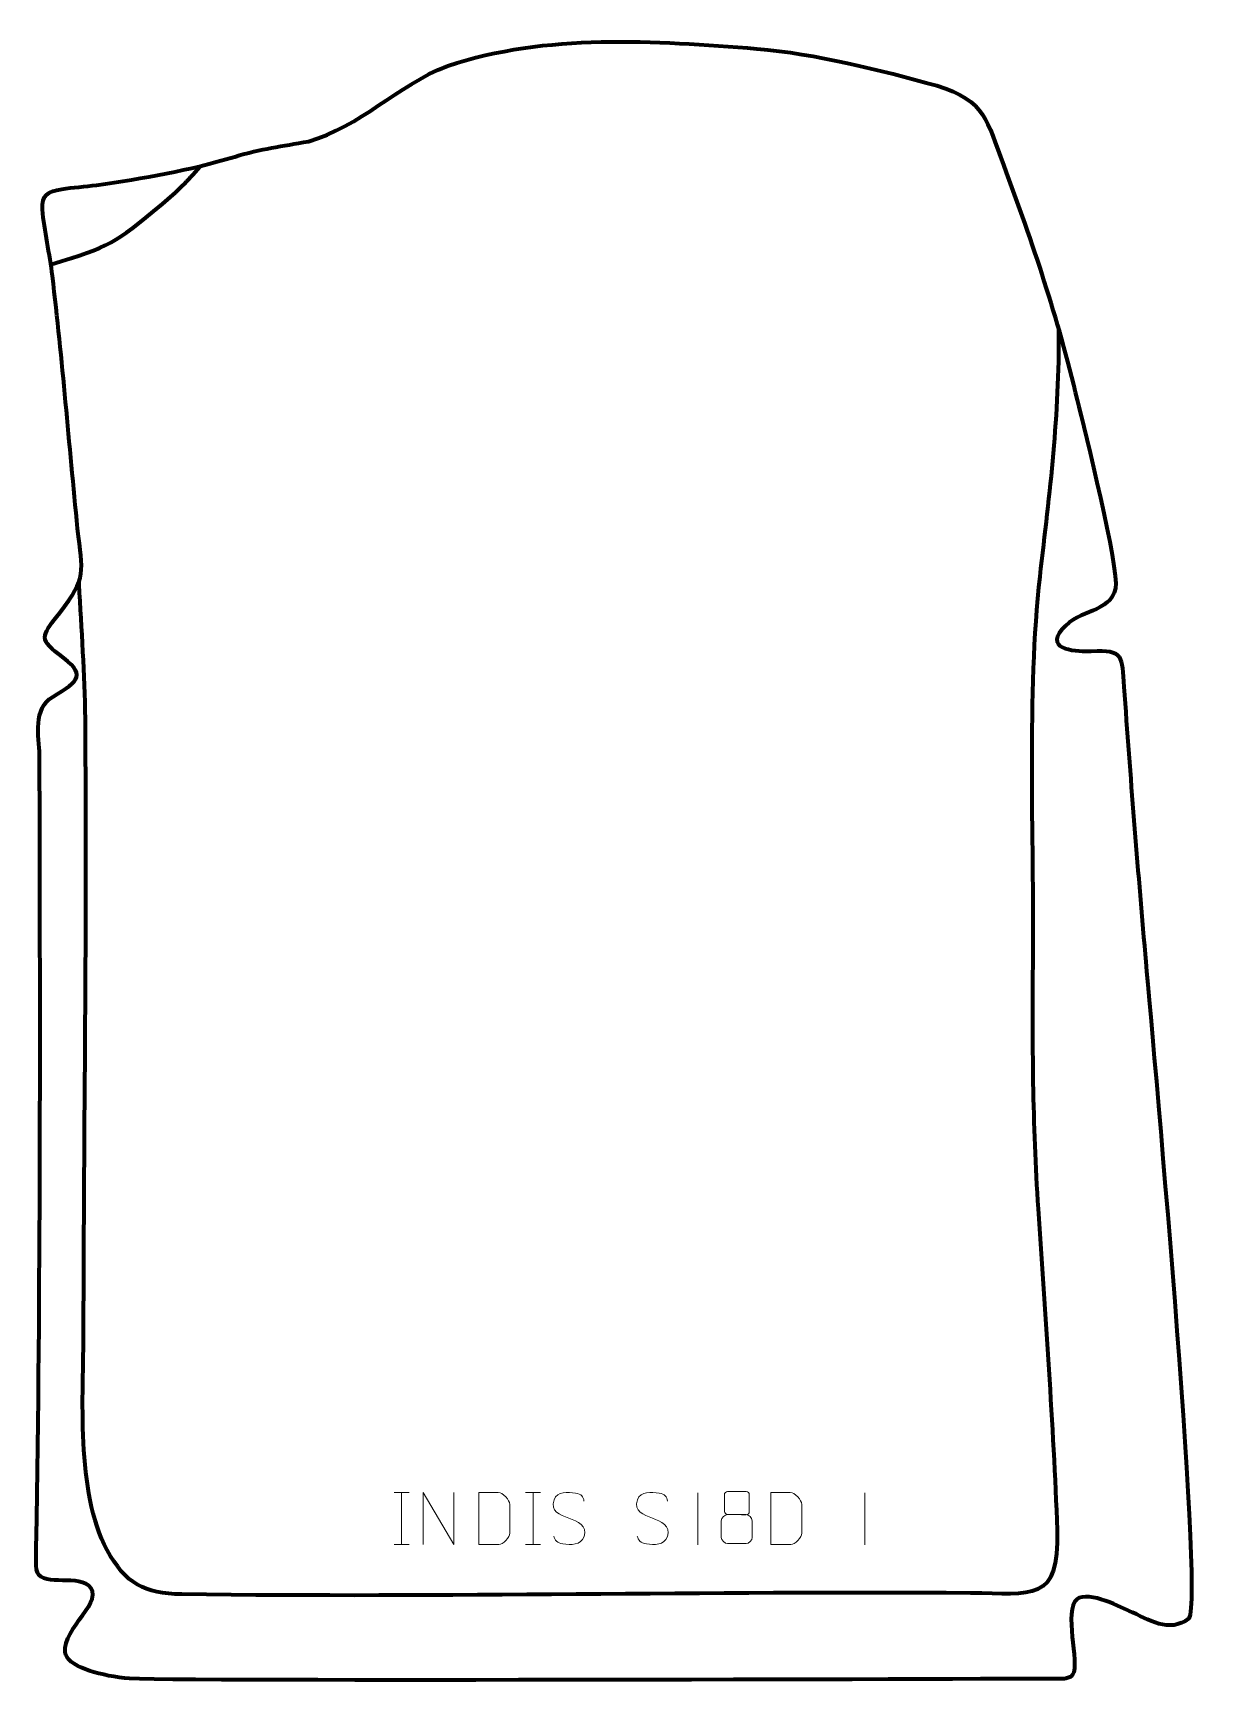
# Model space of a CAD drawing. Header units: millimetres. Extents: x -730 to -169, y 134 to 924.
import ezdxf

# ---------------------------------------------------------------- set-up
doc = ezdxf.new("R2010")
doc.units = ezdxf.units.MM
doc.header["$MEASUREMENT"] = 0
doc.layers.add('layer 2', color=7, linetype='Continuous')
doc.layers.add('layer 3', color=7, linetype='Continuous')

msp = doc.modelspace()

# ---------------------------------------------------------------- linework, layer by layer
at = {"layer": 'layer 2', "color": 140, "lineweight": 158}
for points, knots in [([(-721.5548, 813.4924), (-692.4683, 822.5438), (-691.9898, 822.8283), (-668.1005, 842.5483), (-668.1005, 842.5483), (-660.6849, 848.6697), (-656.2844, 853.4613), (-649.942, 860.4081)], [0, 0, 0, 0, 0.33333333, 0.33333333, 0.33333333, 0.33333333, 1, 1, 1, 1]), ([(-238.4118, 782.3568), (-238.1299, 740.8413), (-242.6718, 704.8142), (-247.4903, 663.9094), (-247.4903, 663.9094), (-253.7692, 607.7679), (-250.2825, 539.1975), (-250.8159, 480.9856), (-250.8159, 480.9856), (-251.1811, 441.1329), (-250.9974, 401.5944), (-248.2358, 360.8809), (-248.2358, 360.8809), (-244.7684, 309.7628), (-241.0891, 257.905), (-239.0811, 206.7442), (-239.0811, 206.7442), (-238.1557, 171.8482), (-250.8319, 176.3413), (-280.5829, 176.5753), (-280.5829, 176.5753), (-406.5817, 177.5666), (-532.8298, 174.3169), (-658.7603, 176.0412), (-658.7603, 176.0412), (-676.9498, 176.2903), (-685.6595, 181.0305), (-694.6046, 197.2464), (-694.6046, 197.2464), (-709.6455, 225.4135), (-705.9378, 270.91), (-705.8826, 302.9722), (-705.8826, 302.9722), (-705.6926, 400.4604), (-704.1486, 498.2248), (-705.0184, 595.6725), (-705.0184, 595.6725), (-705.2106, 617.2085), (-706.9357, 638.5929), (-707.9698, 660.0884), (-707.9698, 660.0884), (-707.9698, 660.0884), (-708.0403, 661.5846), (-708.0403, 661.5846)], [0, 0, 0, 0, 0.08333333, 0.08333333, 0.08333333, 0.08333333, 0.16666667, 0.16666667, 0.16666667, 0.16666667, 0.25, 0.25, 0.25, 0.25, 0.33333333, 0.33333333, 0.33333333, 0.33333333, 0.41666667, 0.41666667, 0.41666667, 0.41666667, 0.5, 0.5, 0.5, 0.5, 0.58333333, 0.58333333, 0.58333333, 0.58333333, 0.66666667, 0.66666667, 0.66666667, 0.66666667, 0.75, 0.75, 0.75, 0.75, 0.83333333, 0.83333333, 0.83333333, 0.83333333, 1, 1, 1, 1])]:
    msp.add_open_spline(points, degree=3, knots=knots, dxfattribs=at)
at = {"layer": 'layer 2', "color": 250, "lineweight": 9}
for points in [[(-556.9672, 224.8609), (-556.9672, 224.8609), (-549.7991, 224.8609), (-549.7991, 224.8609)], [(-553.3832, 224.8609), (-553.3832, 224.8609), (-553.3832, 199.9074), (-553.3832, 199.9074)], [(-493.9672, 224.8609), (-493.9672, 224.8609), (-486.7991, 224.8609), (-486.7991, 224.8609)], [(-490.3832, 224.8609), (-490.3832, 224.8609), (-490.3832, 199.9074), (-490.3832, 199.9074)], [(-411.3962, 224.7263), (-411.3962, 224.7263), (-411.3962, 199.7522), (-411.3962, 199.7522)], [(-331.3962, 224.7263), (-331.3962, 224.7263), (-331.3962, 199.7522), (-331.3962, 199.7522)], [(-556.9672, 199.9074), (-556.9672, 199.9074), (-549.7991, 199.9074), (-549.7991, 199.9074)], [(-493.9672, 199.9074), (-493.9672, 199.9074), (-486.7991, 199.9074), (-486.7991, 199.9074)]]:
    msp.add_open_spline(points, degree=3, dxfattribs=at)
for points, knots in [([(-543.0674, 199.9287), (-543.0674, 199.9287), (-543.0674, 224.8822), (-543.0674, 224.8822), (-543.0674, 224.8822), (-543.0674, 224.8822), (-528.4126, 199.9287), (-528.4126, 199.9287), (-528.4126, 199.9287), (-528.4126, 199.9287), (-528.4126, 224.8822), (-528.4126, 224.8822)], [0, 0, 0, 0, 0.25, 0.25, 0.25, 0.25, 0.5, 0.5, 0.5, 0.5, 1, 1, 1, 1]), ([(-516.3754, 199.9551), (-514.0436, 199.9555), (-509.0934, 199.9315), (-506.7619, 199.9312), (-506.7619, 199.9312), (-504.8369, 199.8258), (-501.5183, 203.3674), (-501.5295, 205.3847), (-501.5295, 205.3847), (-501.5299, 211.1548), (-501.5299, 213.3245), (-501.5295, 219.0938), (-501.5295, 219.0938), (-501.5338, 221.2319), (-504.9083, 224.892), (-507.0607, 224.8785), (-507.0607, 224.8785), (-509.3864, 224.8785), (-514.1107, 224.8785), (-516.4368, 224.8785), (-516.4368, 224.8785), (-516.4364, 219.1316), (-516.3751, 205.7024), (-516.3754, 199.9551)], [0, 0, 0, 0, 0.14285714, 0.14285714, 0.14285714, 0.14285714, 0.28571429, 0.28571429, 0.28571429, 0.28571429, 0.42857143, 0.42857143, 0.42857143, 0.42857143, 0.57142857, 0.57142857, 0.57142857, 0.57142857, 0.71428571, 0.71428571, 0.71428571, 0.71428571, 1, 1, 1, 1]), ([(-473.1696, 212.575), (-477.4179, 214.0454), (-482.326, 215.8412), (-480.3209, 221.3615), (-480.3209, 221.3615), (-478.8174, 225.5014), (-473.6038, 225.1129), (-470.0002, 224.5118), (-470.0002, 224.5118), (-467.1396, 224.0346), (-466.2749, 222.8214), (-465.9643, 220.7373)], [0, 0, 0, 0, 0.25, 0.25, 0.25, 0.25, 0.5, 0.5, 0.5, 0.5, 1, 1, 1, 1]), ([(-433.1696, 212.575), (-437.4179, 214.0454), (-442.326, 215.8412), (-440.3209, 221.3615), (-440.3209, 221.3615), (-438.8174, 225.5014), (-433.6038, 225.1129), (-430.0002, 224.5118), (-430.0002, 224.5118), (-427.1396, 224.0346), (-426.2749, 222.8214), (-425.9643, 220.7373)], [0, 0, 0, 0, 0.25, 0.25, 0.25, 0.25, 0.5, 0.5, 0.5, 0.5, 1, 1, 1, 1]), ([(-398.6649, 223.8045), (-398.6649, 221.5915), (-398.6649, 217.9092), (-398.6649, 215.6959), (-398.6649, 215.6959), (-398.6499, 215.1885), (-397.8425, 214.2571), (-397.1424, 214.2583), (-397.1424, 214.2583), (-394.1725, 214.2585), (-391.2023, 214.1736), (-388.2319, 214.1733), (-388.2319, 214.1733), (-387.4348, 214.1775), (-386.7141, 214.9678), (-386.7167, 215.6885), (-386.7167, 215.6885), (-386.717, 217.9045), (-386.717, 221.5892), (-386.7167, 223.8045), (-386.7167, 223.8045), (-386.7352, 224.5153), (-387.3466, 225.2757), (-388.1805, 225.2683), (-388.1805, 225.2683), (-391.1976, 225.268), (-394.2145, 225.268), (-397.2311, 225.2683), (-397.2311, 225.2683), (-397.8575, 225.2759), (-398.6816, 224.5649), (-398.6649, 223.8045)], [0, 0, 0, 0, 0.11111111, 0.11111111, 0.11111111, 0.11111111, 0.22222222, 0.22222222, 0.22222222, 0.22222222, 0.33333333, 0.33333333, 0.33333333, 0.33333333, 0.44444444, 0.44444444, 0.44444444, 0.44444444, 0.55555556, 0.55555556, 0.55555556, 0.55555556, 0.66666667, 0.66666667, 0.66666667, 0.66666667, 0.77777778, 0.77777778, 0.77777778, 0.77777778, 1, 1, 1, 1]), ([(-376.3754, 199.9551), (-374.0436, 199.9555), (-369.0934, 199.9315), (-366.7619, 199.9312), (-366.7619, 199.9312), (-364.8369, 199.8258), (-361.5183, 203.3674), (-361.5295, 205.3847), (-361.5295, 205.3847), (-361.5299, 211.1548), (-361.5299, 213.3245), (-361.5295, 219.0938), (-361.5295, 219.0938), (-361.5338, 221.2319), (-364.9083, 224.892), (-367.0607, 224.8785), (-367.0607, 224.8785), (-369.3864, 224.8785), (-374.1107, 224.8785), (-376.4368, 224.8785), (-376.4368, 224.8785), (-376.4364, 219.1316), (-376.3751, 205.7024), (-376.3754, 199.9551)], [0, 0, 0, 0, 0.14285714, 0.14285714, 0.14285714, 0.14285714, 0.28571429, 0.28571429, 0.28571429, 0.28571429, 0.42857143, 0.42857143, 0.42857143, 0.42857143, 0.57142857, 0.57142857, 0.57142857, 0.57142857, 0.71428571, 0.71428571, 0.71428571, 0.71428571, 1, 1, 1, 1]), ([(-400.1237, 211.2863), (-400.1237, 208.1155), (-400.1237, 206.4134), (-400.1237, 203.242), (-400.1237, 203.242), (-400.1322, 202.0201), (-398.4343, 200.3274), (-397.1817, 200.3189), (-397.1817, 200.3189), (-394.1986, 200.3192), (-391.2153, 200.3192), (-388.2319, 200.3189), (-388.2319, 200.3189), (-386.9086, 200.3306), (-385.2882, 201.9522), (-385.2993, 203.2514), (-385.2993, 203.2514), (-385.2996, 206.4196), (-385.2996, 208.1184), (-385.2993, 211.2863), (-385.2993, 211.2863), (-385.369, 212.6667), (-386.9468, 214.2453), (-388.2522, 214.2392), (-388.2522, 214.2392), (-391.2288, 214.2389), (-394.2054, 214.2389), (-397.1817, 214.2392), (-397.1817, 214.2392), (-398.2612, 214.2456), (-400.1075, 212.6667), (-400.1237, 211.2863)], [0, 0, 0, 0, 0.11111111, 0.11111111, 0.11111111, 0.11111111, 0.22222222, 0.22222222, 0.22222222, 0.22222222, 0.33333333, 0.33333333, 0.33333333, 0.33333333, 0.44444444, 0.44444444, 0.44444444, 0.44444444, 0.55555556, 0.55555556, 0.55555556, 0.55555556, 0.66666667, 0.66666667, 0.66666667, 0.66666667, 0.77777778, 0.77777778, 0.77777778, 0.77777778, 1, 1, 1, 1]), ([(-473.1696, 212.5749), (-469.151, 210.9282), (-464.1215, 209.0399), (-465.9555, 203.6796), (-465.9555, 203.6796), (-467.4153, 199.4132), (-472.3261, 199.6699), (-476.0522, 200.2246), (-476.0522, 200.2246), (-478.8022, 200.6344), (-480.0231, 201.8479), (-480.4011, 203.9601)], [0, 0, 0, 0, 0.25, 0.25, 0.25, 0.25, 0.5, 0.5, 0.5, 0.5, 1, 1, 1, 1]), ([(-433.1696, 212.5749), (-429.151, 210.9282), (-424.1215, 209.0399), (-425.9555, 203.6796), (-425.9555, 203.6796), (-427.4153, 199.4132), (-432.3261, 199.6699), (-436.0522, 200.2246), (-436.0522, 200.2246), (-438.8022, 200.6344), (-440.0231, 201.8479), (-440.4011, 203.9601)], [0, 0, 0, 0, 0.25, 0.25, 0.25, 0.25, 0.5, 0.5, 0.5, 0.5, 1, 1, 1, 1])]:
    msp.add_open_spline(points, degree=3, knots=knots, dxfattribs=at)
at = {"layer": 'layer 3', "color": 242, "lineweight": 158}
msp.add_open_spline([(-235.4397, 135.5684), (-235.4397, 135.5684), (-232.5558, 136.4618), (-232.5558, 136.4618), (-232.5558, 136.4618), (-227.3128, 140.0393), (-235.7676, 164.534), (-230.5975, 172.5541), (-230.5975, 172.5541), (-226.4618, 178.9695), (-209.7005, 170.3542), (-204.7203, 168.154), (-204.7203, 168.154), (-195.0761, 163.8932), (-185.6797, 157.1263), (-175.9423, 164.36), (-175.9423, 164.36), (-168.7037, 174.9368), (-194.3478, 452.8621), (-196.9646, 482.9379), (-196.9646, 482.9379), (-200.7168, 525.777), (-204.05, 568.1524), (-207.1462, 611.0432), (-207.1462, 611.0432), (-208.2641, 625.5913), (-206.9797, 629.0624), (-222.7721, 628.1891), (-222.7721, 628.1891), (-228.7988, 627.8558), (-245.5136, 628.5137), (-236.8839, 638.5403), (-236.8839, 638.5403), (-227.9428, 648.9286), (-214.3002, 645.951), (-211.1323, 658.2353), (-211.1323, 658.2353), (-209.4157, 667.8267), (-226.0016, 734.2323), (-229.5054, 748.5496), (-229.5054, 748.5496), (-239.1187, 788.5885), (-250.5455, 822.7732), (-264.895, 861.2449), (-264.895, 861.2449), (-272.9184, 882.5101), (-273.2627, 892.0639), (-296.7744, 899.247), (-296.7744, 899.247), (-323.9478, 906.7718), (-355.028, 914.5815), (-383.0513, 916.9344), (-383.0513, 916.9344), (-431.8513, 920.8401), (-484.1619, 924.4875), (-531.2313, 908.7434), (-531.2313, 908.7434), (-556.3186, 899.0027), (-572.9244, 879.6496), (-598.1068, 872.5318), (-598.1068, 872.5318), (-610.8902, 870.1507), (-620.6394, 869.0134), (-633.415, 865.192), (-633.415, 865.192), (-655.3969, 858.5769), (-676.9904, 854.746), (-699.6765, 851.5994), (-699.6765, 851.5994), (-705.0302, 850.8568), (-711.2116, 850.4578), (-716.2572, 849.6337), (-716.2572, 849.6337), (-723.0399, 848.5259), (-726.0258, 846.8096), (-725.5364, 839.8916), (-725.5364, 839.8916), (-724.8337, 829.9583), (-722.0245, 818.3831), (-720.7893, 807.9953), (-720.7893, 807.9953), (-716.0183, 767.8742), (-712.814, 727.2129), (-708.7239, 686.9709), (-708.7239, 686.9709), (-706.5034, 665.3917), (-703.9542, 663.9755), (-717.313, 646.5107), (-717.313, 646.5107), (-724.8754, 636.69), (-728.3092, 634.3313), (-717.6567, 626.6026), (-717.6567, 626.6026), (-704.1151, 616.7779), (-707.7167, 614.0682), (-720.6903, 606.2733), (-720.6903, 606.2733), (-730.1399, 600.5511), (-727.4027, 587.4865), (-726.9719, 578.2333), (-726.9719, 578.2333), (-726.617, 456.5511), (-726.4807, 334.2651), (-728.2405, 212.605), (-728.2405, 212.605), (-728.3198, 207.1283), (-729.0426, 192.0346), (-728.4063, 187.8412), (-728.4063, 187.8412), (-727.1012, 179.2414), (-710.0587, 185.4343), (-703.5206, 180.2646), (-703.5206, 180.2646), (-694.7193, 173.3055), (-716.17, 159.5771), (-714.7058, 148.2953), (-714.7058, 148.2953), (-713.7994, 141.311), (-699.6359, 137.5724), (-686.2815, 135.7733), (-686.2815, 135.7733), (-672.9271, 133.9742), (-235.4397, 135.5684), (-235.4397, 135.5684)], degree=3, knots=[0, 0, 0, 0, 0.03125, 0.03125, 0.03125, 0.03125, 0.0625, 0.0625, 0.0625, 0.0625, 0.09375, 0.09375, 0.09375, 0.09375, 0.125, 0.125, 0.125, 0.125, 0.15625, 0.15625, 0.15625, 0.15625, 0.1875, 0.1875, 0.1875, 0.1875, 0.21875, 0.21875, 0.21875, 0.21875, 0.25, 0.25, 0.25, 0.25, 0.28125, 0.28125, 0.28125, 0.28125, 0.3125, 0.3125, 0.3125, 0.3125, 0.34375, 0.34375, 0.34375, 0.34375, 0.375, 0.375, 0.375, 0.375, 0.40625, 0.40625, 0.40625, 0.40625, 0.4375, 0.4375, 0.4375, 0.4375, 0.46875, 0.46875, 0.46875, 0.46875, 0.5, 0.5, 0.5, 0.5, 0.53125, 0.53125, 0.53125, 0.53125, 0.5625, 0.5625, 0.5625, 0.5625, 0.59375, 0.59375, 0.59375, 0.59375, 0.625, 0.625, 0.625, 0.625, 0.65625, 0.65625, 0.65625, 0.65625, 0.6875, 0.6875, 0.6875, 0.6875, 0.71875, 0.71875, 0.71875, 0.71875, 0.75, 0.75, 0.75, 0.75, 0.78125, 0.78125, 0.78125, 0.78125, 0.8125, 0.8125, 0.8125, 0.8125, 0.84375, 0.84375, 0.84375, 0.84375, 0.875, 0.875, 0.875, 0.875, 0.90625, 0.90625, 0.90625, 0.90625, 0.9375, 0.9375, 0.9375, 0.9375, 1, 1, 1, 1], dxfattribs=at)

doc.saveas('drawing.dxf')
